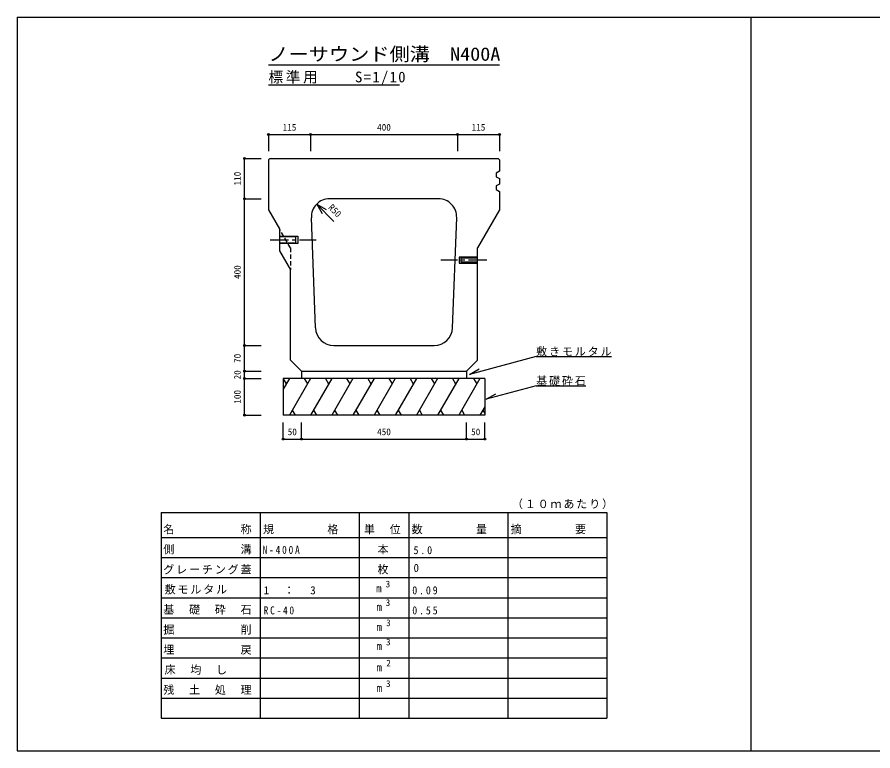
# Model space of a CAD drawing. Units: millimetres at full size, sheet at 1:10. Extents: x -3860 to 2140, y 1264 to 3264.
# Drawn here: x -3860 to -1527, y 1264 to 3264 of the extents above; entities that cross this region are included whole.
import ezdxf
from ezdxf.enums import TextEntityAlignment as Align

# ---------------------------------------------------------------- set-up
doc = ezdxf.new("R2010")
doc.units = ezdxf.units.MM
doc.header["$LTSCALE"] = 10
doc.header["$PDMODE"] = 32
doc.header["$PDSIZE"] = 5
doc.linetypes.add('CHAIN1', pattern=[8, 5, -1, 1, -1])
doc.linetypes.add('DASHED1', pattern=[1.8, 1.2, -0.6])
doc.layers.add('0-0_通り芯', color=7, linetype='Continuous')
doc.styles.add('ＭＳ ゴシック', font='')
doc.styles.get('ＭＳ ゴシック').set_extended_font_data('MS Gothic')

msp = doc.modelspace()

# ---------------------------------------------------------------- linework, layer by layer
at = {"layer": '0-0_通り芯', "color": 2}
for p, q in [((-3859.53, 3263.58), (-3859.53, 1263.58)), ((-1859.53, 3263.58), (-1859.53, 1263.58)), ((-3859.53, 1263.58), (-1859.53, 1263.58)), ((-1859.53, 1263.58), (140.47, 1263.58))]:
    msp.add_line(p, q, dxfattribs=at)
at = {"layer": '0-0_通り芯'}
for p, q in [((-3174.53, 3133.58), (-2544.53, 3133.58)), ((-3174.53, 3078.58), (-2817.03, 3078.58)), ((-2444.75, 2338.36), (-2239.75, 2338.36)), ((-3084.53, 2298.58), (-3084.53, 2278.58)), ((-2634.53, 2298.58), (-2634.53, 2278.58)), ((-3134.53, 2278.58), (-3134.53, 2178.58)), ((-2584.53, 2278.58), (-3134.53, 2278.58)), ((-3117.53, 2278.58), (-3134.53, 2249.14)), ((-3134.53, 2278.06), (-3126.18, 2263.6)), ((-3059.79, 2278.58), (-3117.53, 2178.58)), ((-3077.1, 2278.58), (-3068.44, 2263.6)), ((-3002.06, 2278.58), (-3059.79, 2178.58)), ((-3019.36, 2278.58), (-3010.71, 2263.6)), ((-2944.32, 2278.58), (-3002.06, 2178.58)), ((-2961.63, 2278.58), (-2952.97, 2263.6)), ((-2886.59, 2278.58), (-2944.32, 2178.58)), ((-2903.89, 2278.58), (-2895.24, 2263.6)), ((-2828.85, 2278.58), (-2886.59, 2178.58)), ((-2846.16, 2278.58), (-2837.5, 2263.6)), ((-2771.12, 2278.58), (-2828.85, 2178.58)), ((-2788.42, 2278.58), (-2779.77, 2263.6)), ((-2713.38, 2278.58), (-2771.12, 2178.58)), ((-2730.69, 2278.58), (-2722.03, 2263.6)), ((-2655.65, 2278.58), (-2713.38, 2178.58)), ((-2672.95, 2278.58), (-2664.3, 2263.6)), ((-2597.91, 2278.58), (-2655.65, 2178.58)), ((-2615.22, 2278.58), (-2606.56, 2263.6)), ((-2584.53, 2278.58), (-2584.53, 2178.58)), ((-2444.75, 2258.56), (-2580.64, 2222.15)), ((-2444.75, 2258.56), (-2309.75, 2258.56)), ((-2580.64, 2222.15), (-2554.66, 2237.15)), ((-2584.53, 2201.76), (-2597.91, 2178.58)), ((-2584.53, 2178.58), (-3134.53, 2178.58)), ((-3109.61, 2192.3), (-3101.69, 2178.58)), ((-3051.87, 2192.3), (-3043.95, 2178.58)), ((-2994.14, 2192.3), (-2986.22, 2178.58)), ((-2936.4, 2192.3), (-2928.48, 2178.58)), ((-2878.67, 2192.3), (-2870.75, 2178.58)), ((-2820.93, 2192.3), (-2813.01, 2178.58)), ((-2763.2, 2192.3), (-2755.28, 2178.58)), ((-2705.46, 2192.3), (-2697.54, 2178.58)), ((-2647.73, 2192.3), (-2639.81, 2178.58)), ((-2589.99, 2192.3), (-2584.53, 2182.84)), ((-3467.03, 1913.58), (-2252.03, 1913.58)), ((-3467.03, 1913.58), (-3467.03, 1790.46)), ((-3197.03, 1913.58), (-3197.03, 1790.46)), ((-2927.03, 1913.58), (-2927.03, 1790.46)), ((-2792.03, 1913.58), (-2792.03, 1790.46)), ((-2522.03, 1913.58), (-2522.03, 1790.46)), ((-2252.03, 1913.58), (-2252.03, 1790.46)), ((-3467.03, 1845.18), (-2252.03, 1845.18)), ((-3467.03, 1790.46), (-2252.03, 1790.46)), ((-3467.03, 1790.46), (-3467.03, 1352.71)), ((-3197.03, 1790.46), (-3197.03, 1352.71)), ((-2927.03, 1790.46), (-2927.03, 1352.71)), ((-2792.03, 1790.46), (-2792.03, 1352.71)), ((-2522.03, 1790.46), (-2522.03, 1352.71)), ((-2252.03, 1790.46), (-2252.03, 1352.71)), ((-3467.03, 1735.75), (-2252.03, 1735.75)), ((-3467.03, 1681.03), (-2252.03, 1681.03)), ((-3467.03, 1626.31), (-2252.03, 1626.31)), ((-3467.03, 1571.59), (-2252.03, 1571.59)), ((-3467.03, 1516.87), (-2252.03, 1516.87)), ((-3467.03, 1462.15), (-2252.03, 1462.15)), ((-3467.03, 1407.43), (-2252.03, 1407.43)), ((-3467.03, 1352.71), (-2252.03, 1352.71)), ((-3381.53, 1352.7), (-2472.53, 1352.7))]:
    msp.add_line(p, q, dxfattribs=at)
at = {"layer": '0-0_通り芯', "color": 4}
for p, q in [((-3174.53, 2943.58), (-3059.53, 2943.58)), ((-3174.53, 2943.58), (-3174.53, 2898.58)), ((-3059.53, 2943.58), (-3059.53, 2898.58)), ((-3059.53, 2943.58), (-2659.53, 2943.58)), ((-2659.53, 2943.58), (-2659.53, 2898.58)), ((-2659.53, 2943.58), (-2544.53, 2943.58)), ((-2544.53, 2943.58), (-2544.53, 2898.58)), ((-3239.53, 2768.58), (-3239.53, 2878.58)), ((-3239.53, 2878.58), (-3194.53, 2878.58)), ((-3239.53, 2368.58), (-3239.53, 2768.58)), ((-3239.53, 2768.58), (-3194.53, 2768.58)), ((-3042.97, 2753.94), (-3016.99, 2738.94)), ((-3042.97, 2753.94), (-3027.97, 2727.96)), ((-2995.97, 2706.93), (-3042.97, 2753.94)), ((-3239.53, 2298.58), (-3239.53, 2368.58)), ((-3239.53, 2368.58), (-3194.53, 2368.58)), ((-3239.53, 2278.58), (-3239.53, 2298.58)), ((-3239.53, 2298.58), (-3194.53, 2298.58)), ((-3239.53, 2178.58), (-3239.53, 2278.58)), ((-3239.53, 2278.58), (-3194.53, 2278.58)), ((-3239.53, 2178.58), (-3194.53, 2178.58)), ((-3134.53, 2113.58), (-3134.53, 2158.58)), ((-3084.53, 2113.58), (-3084.53, 2158.58)), ((-2634.53, 2113.58), (-2634.53, 2158.58)), ((-2584.53, 2113.58), (-2584.53, 2158.58)), ((-3134.53, 2113.58), (-3084.53, 2113.58)), ((-3084.53, 2113.58), (-2634.53, 2113.58)), ((-2634.53, 2113.58), (-2584.53, 2113.58))]:
    msp.add_line(p, q, dxfattribs=at)
at = {"layer": '0-0_通り芯', "color": 3}
for p, q in [((-3174.53, 2874.58), (-3170.53, 2878.58)), ((-3174.53, 2874.58), (-3174.53, 2738.58)), ((-3170.53, 2878.58), (-2548.53, 2878.58)), ((-2548.53, 2878.58), (-2544.53, 2874.58)), ((-2544.53, 2874.58), (-2544.53, 2843.59)), ((-2544.53, 2823.59), (-2544.53, 2808.58)), ((-2544.53, 2788.58), (-2544.53, 2738.59)), ((-2711.44, 2768.58), (-3007.62, 2768.58)), ((-3174.53, 2738.58), (-3144.53, 2686.62)), ((-2544.53, 2738.58), (-2604.53, 2634.66)), ((-3046.33, 2416.71), (-3057.58, 2716.71)), ((-2672.72, 2416.71), (-2661.47, 2716.71)), ((-2604.53, 2328.58), (-2604.53, 2634.66)), ((-3114.53, 2328.58), (-3114.53, 2574.66)), ((-2996.37, 2368.58), (-2722.69, 2368.58)), ((-3084.53, 2298.58), (-3114.53, 2328.58)), ((-2604.53, 2328.58), (-2634.53, 2298.58)), ((-3084.53, 2298.58), (-2634.53, 2298.58))]:
    msp.add_line(p, q, dxfattribs=at)
at = {"layer": '0-0_通り芯', "color": 3, "linetype": 'DASHED1'}
for q in [(-3144.53, 2686.62), (-3114.53, 2574.66)]:
    msp.add_line((-3114.53, 2634.66), q, dxfattribs=at)
at = {"layer": '0-0_通り芯', "linetype": 'CHAIN1'}
for p, q in [((-3169.53, 2656.26), (-3044.53, 2656.26)), ((-2579.53, 2601.26), (-2704.53, 2601.26))]:
    msp.add_line(p, q, dxfattribs=at)
at = {"layer": '0-0_通り芯', "color": 2}
msp.add_lwpolyline([(-3859.53, 3263.58), (2140.47, 3263.58), (2140.47, 1263.58)], dxfattribs=at)
at = {"layer": '0-0_通り芯', "color": 3}
for points in [[(-2544.53, 2843.59), (-2553.53, 2838.58), (-2553.53, 2828.59), (-2544.53, 2823.59)], [(-2544.53, 2808.58), (-2553.53, 2803.58), (-2553.53, 2793.58), (-2544.53, 2788.58)], [(-3144.53, 2686.62), (-3144.53, 2626.62), (-3114.53, 2574.66)]]:
    msp.add_lwpolyline(points, dxfattribs=at)
at = {"layer": '0-0_通り芯'}
for points in [[(-3144.53, 2666.27), (-3094.53, 2666.27), (-3094.53, 2646.26), (-3144.53, 2646.26)], [(-3144.53, 2648.27), (-3099.53, 2648.27), (-3099.53, 2664.26), (-3144.53, 2664.26)], [(-2604.53, 2609.26), (-2654.53, 2609.26), (-2654.53, 2593.26), (-2604.53, 2593.26)], [(-2604.53, 2595.26), (-2649.53, 2595.26), (-2649.53, 2607.26), (-2604.53, 2607.26)], [(-2444.75, 2338.36), (-2626.26, 2289.73), (-2600.28, 2304.73)]]:
    msp.add_lwpolyline(points, dxfattribs=at)
at = {"layer": '0-0_通り芯', "color": 3}
for centre, start, end in [((-3007.62, 2718.58), 90, 182.14759), ((-2711.44, 2718.58), 357.85241, 90), ((-2996.37, 2418.58), 182.14759, 270), ((-2722.69, 2418.58), 270, 357.85241)]:
    msp.add_arc(centre, 50, start, end, dxfattribs=at)
at = {"layer": '0-0_通り芯', "color": 4}
for p in [(-3174.53, 2943.58), (-3059.53, 2943.58), (-2659.53, 2943.58), (-2544.53, 2943.58), (-3239.53, 2878.58), (-3239.53, 2768.58), (-3239.53, 2368.58), (-3239.53, 2298.58), (-3239.53, 2278.58), (-3239.53, 2178.58), (-3134.53, 2113.58), (-3084.53, 2113.58), (-2634.53, 2113.58), (-2584.53, 2113.58)]:
    msp.add_point(p, dxfattribs=at)

# ---------------------------------------------------------------- texts
at = {"layer": '0-0_通り芯', "color": 3, "style": 'ＭＳ ゴシック', "width": 1.1}
msp.add_text('ノーサウンド側溝\u3000N400A', height=36.66, dxfattribs=at).set_placement((-3174.53, 3133.58), align=Align.BOTTOM_LEFT)
at = {"layer": '0-0_通り芯', "color": 4, "style": 'ＭＳ ゴシック'}
for s, p in [('115', (-3135.78, 2948.58)), ('400', (-2878.28, 2948.58)), ('115', (-2620.78, 2948.58)), ('50', (-3122.03, 2118.58)), ('450', (-2878.28, 2118.58)), ('50', (-2622.03, 2118.58)), ('3', (-2855.01, 1703.65)), ('3', (-2855.01, 1653.03)), ('3', (-2853.84, 1597.97)), ('3', (-2854.11, 1545.71)), ('2', (-2853.21, 1488.19)), ('3', (-2854.11, 1432.1))]:
    msp.add_text(s, height=18.33, dxfattribs=at).set_placement(p, align=Align.BOTTOM_LEFT)
for s, rotation, p in [('110', 90, (-3244.53, 2804.83)), ('R50', 315, (-3016.99, 2738.94)), ('400', 90, (-3244.53, 2549.83)), ('70', 90, (-3244.53, 2321.08)), ('20', 90, (-3244.53, 2276.08)), ('100', 90, (-3244.53, 2209.83))]:
    msp.add_text(s, height=18.33, rotation=rotation, dxfattribs=at).set_placement(p, align=Align.BOTTOM_LEFT)
at = {"layer": '0-0_通り芯', "style": 'ＭＳ ゴシック'}
for s, p in [('0', (-2779.03, 1744.69)), ('m', (-2881.11, 1689.28)), ('m', (-2880.21, 1638.67)), ('m', (-2880.21, 1583.95)), ('m', (-2880.21, 1531.96)), ('m', (-2880.12, 1473.82)), ('m', (-2879.94, 1417.73))]:
    msp.add_text(s, height=21.99, dxfattribs=at).set_placement(p, align=Align.BOTTOM_LEFT)
at = {"layer": '0-0_通り芯', "attachment_point": 7, "style": 'ＭＳ ゴシック'}
for s, insert, char_height in [('\\T1.18;標準用\u3000\u3000S=1/10', (-3174.53, 3078.58), 29.33), ('\\T1.17;敷きモルタル', (-2444.75, 2338.36), 21.99), ('\\T1.17;基礎砕石', (-2444.75, 2258.56), 21.99), ('\\T1.17;（１０ｍあたり）', (-2510.78, 1922.52), 21.99), ('\\T1.17;名\u3000\u3000\u3000\u3000\u3000称', (-3461.03, 1854.12), 21.99), ('\\T1.17;規\u3000\u3000\u3000\u3000格', (-3189.28, 1854.12), 21.99), ('\\T1.17;単\u3000位', (-2914.03, 1854.12), 21.99), ('\\T1.17;数\u3000\u3000\u3000\u3000量', (-2784.28, 1854.12), 21.99), ('\\T1.17;摘\u3000\u3000\u3000\u3000要', (-2514.28, 1854.12), 21.99), ('\\T1.17;側\u3000\u3000\u3000\u3000\u3000溝', (-3461.03, 1799.41), 21.99), ('\\T1.39;\\W0.85;N-400A', (-3190.28, 1800.2), 21.99), ('\\T1.17;\u3000本', (-2912.28, 1799.41), 21.99), ('\\T1.38;\\W0.9;5.0', (-2779.03, 1799.41), 21.99), ('\\T1.17;グレーチング蓋', (-3461.03, 1744.69), 21.99), ('\\T1.17;\u3000枚', (-2912.28, 1744.69), 21.99), ('\\T1.17;敷モルタル', (-3457.53, 1689.97), 21.99), ('\\T1.21;1\u3000：\u30003', (-3187.53, 1689.97), 21.99), ('\\T1.38;\\W0.9;0.09', (-2782.53, 1689.97), 21.99), ('\\T1.17;基\u3000礎\u3000砕\u3000石', (-3461.03, 1635.25), 21.99), ('\\T1.38;\\W0.85;RC-40', (-3187.53, 1635.25), 21.99), ('\\T1.38;\\W0.9;0.55', (-2782.53, 1635.25), 21.99), ('\\T1.17;掘\u3000\u3000\u3000\u3000\u3000削', (-3461.03, 1580.53), 21.99), ('\\T1.17;埋\u3000\u3000\u3000\u3000\u3000戻', (-3461.03, 1525.81), 21.99), ('\\T1.17;床\u3000均\u3000し', (-3457.53, 1471.09), 21.99), ('\\T1.17;残\u3000土\u3000処\u3000理', (-3461.03, 1416.37), 21.99)]:
    msp.add_mtext(s, dxfattribs=dict(at, insert=insert, char_height=char_height))

doc.saveas('drawing.dxf')
